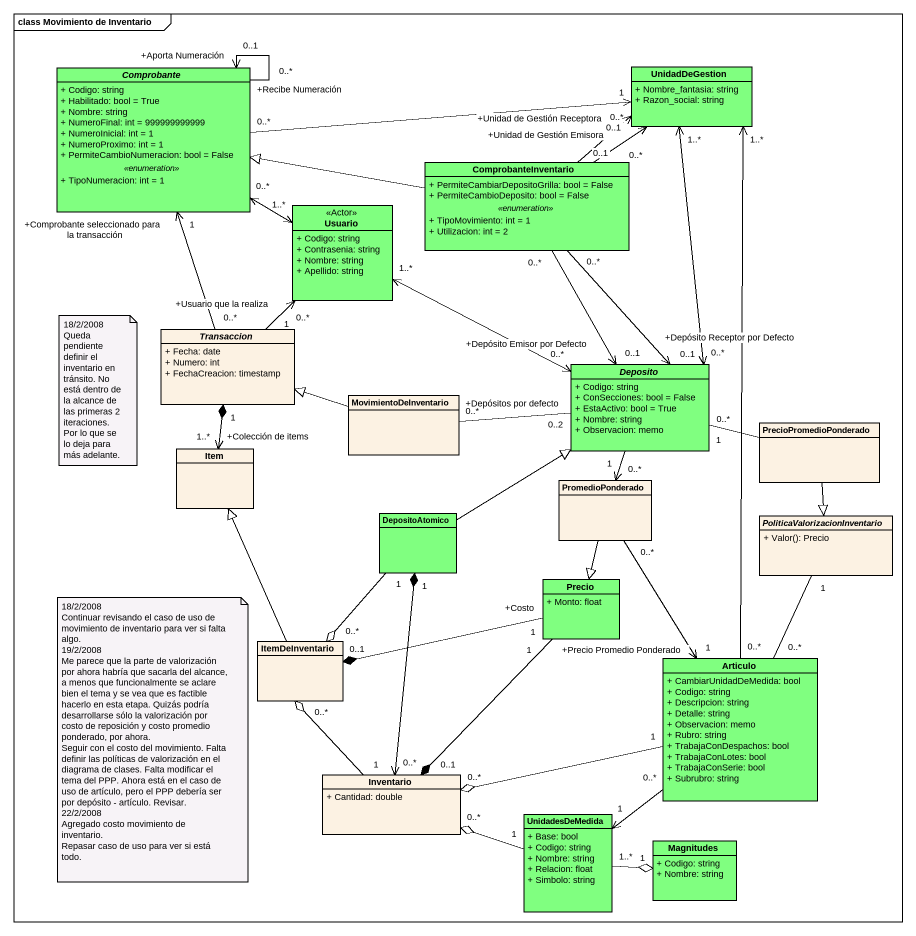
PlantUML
@startuml
mainframe class Movimiento de Inventario
hide circle
hide empty members
skinparam classAttributeIconSize 0
abstract class Comprobante #80FF80 {
  + Codigo: string
  + Habilitado: bool = True
  + Nombre: string
  + NumeroFinal: int = 999999999999
  + NumeroInicial: int = 1
  + NumeroProximo: int = 1
  + PermiteCambioNumeracion: bool = False
  .. <<enumeration>> ..
  + TipoNumeracion: int = 1
}
class UnidadDeGestion #80FF80 {
  + Nombre_fantasia: string
  + Razon_social: string
}
class ComprobanteInventario #80FF80 {
  + PermiteCambiarDepositoGrilla: bool = False
  + PermiteCambioDeposito: bool = False
  .. <<enumeration>> ..
  + TipoMovimiento: int = 1
  + Utilizacion: int = 2
}
class Usuario <<Actor>> #80FF80 {
  + Codigo: string
  + Contrasenia: string
  + Nombre: string
  + Apellido: string
}
abstract class Transaccion {
  + Fecha: date
  + Numero: int
  + FechaCreacion: timestamp
}
abstract class Deposito #80FF80 {
  + Codigo: string
  + ConSecciones: bool = False
  + EstaActivo: bool = True
  + Nombre: string
  + Observacion: memo
}
class MovimientoDeInventario
class PrecioPromedioPonderado
class Item
class PromedioPonderado
class DepositoAtomico #80FF80
abstract class "PoliticaValorizacionInventario" as PoliticaValorizacionInventar {
  + Valor(): Precio
}
class Precio #80FF80 {
  + Monto: float
}
class ItemDeInventario
class Articulo #80FF80 {
  + CambiarUnidadDeMedida: bool
  + Codigo: string
  + Descripcion: string
  + Detalle: string
  + Observacion: memo
  + Rubro: string
  + TrabajaConDespachos: bool
  + TrabajaConLotes: bool
  + TrabajaConSerie: bool
  + Subrubro: string
}
class Inventario {
  + Cantidad: double
}
class UnidadesDeMedida #80FF80 {
  + Base: bool
  + Codigo: string
  + Nombre: string
  + Relacion: float
  + Simbolo: string
}
class Magnitudes #80FF80 {
  + Codigo: string
  + Nombre: string
}
Comprobante "+Recibe Numeración\n0..*" --> "+Aporta Numeración\n0..1" Comprobante
Comprobante "0..*" -right-> "1" UnidadDeGestion
Comprobante "0..*" <-right-> "1..*" Usuario
ComprobanteInventario -left-|> Comprobante
ComprobanteInventario "0..*" -up-> "+Unidad de Gestión Emisora\n0..1" UnidadDeGestion
ComprobanteInventario "0..*" -up-> "+Unidad de Gestión Receptora\n0..1" UnidadDeGestion
ComprobanteInventario "0..*" --> "+Depósito Emisor por Defecto\n0..1" Deposito
ComprobanteInventario "0..*" --> "+Depósito Receptor por Defecto\n0..1" Deposito
Transaccion "0..*" -up-> "+Comprobante seleccionado para la transacción\n1" Comprobante
Transaccion "0..*" -up-> "+Usuario que la realiza\n1" Usuario
Transaccion "1" *--> "+Colección de items\n1..*" Item
Deposito "0..*" <-up-> "1..*" UnidadDeGestion
Deposito "0..*" <-left-> "1..*" Usuario
MovimientoDeInventario -left-|> Transaccion
MovimientoDeInventario "0..*" -right- "+Depósitos por defecto\n0..2" Deposito
PrecioPromedioPonderado "0..*" -left- "1" Deposito
PrecioPromedioPonderado --|> PoliticaValorizacionInventar
PromedioPonderado "0..*" <-up- "1" Deposito
PromedioPonderado --|> Precio
PromedioPonderado "0..*" --> "1" Articulo
DepositoAtomico -up-|> Deposito
DepositoAtomico "1" *--> "0..*" Inventario
ItemDeInventario -up-|> Item
ItemDeInventario "0..*" o-up- "1" DepositoAtomico
ItemDeInventario "0..1" *-right- "+Costo\n1" Precio
ItemDeInventario "0..*" o-- "1" Inventario
Articulo "0..*" -up-> "1..*" UnidadDeGestion
Articulo "0..*" -up- "1" PoliticaValorizacionInventar
Articulo "0..*" --> "1" UnidadesDeMedida
Inventario "0..1" *-up- "+Precio Promedio Ponderado\n1" Precio
Inventario "0..*" o-right- "1" Articulo
Inventario "0..*" o-right- "1" UnidadesDeMedida
UnidadesDeMedida "1..*" -right-o "1" Magnitudes
note as N1
  18/2/2008
  Queda pendiente definir el inventario en tránsito. No está dentro de la alcance de las primeras 2 iteraciones. Por lo que se lo deja para más adelante.
end note
note as N2
  18/2/2008
  Continuar revisando el caso de uso de movimiento de inventario para ver si falta algo.
  19/2/2008
  Me parece que la parte de valorización por ahora habría que sacarla del alcance, a menos que funcionalmente se aclare bien el tema y se vea que es factible hacerlo en esta etapa. Quizás podría desarrollarse sólo la valorización por costo de reposición y costo promedio ponderado, por ahora.
  Seguir con el costo del movimiento. Falta definir las políticas de valorización en el diagrama de clases. Falta modificar el tema del PPP. Ahora está en el caso de uso de artículo, pero el PPP debería ser por depósito - artículo. Revisar.
  22/2/2008
  Agregado costo movimiento de inventario.
  Repasar caso de uso para ver si está todo.
end note
@enduml
